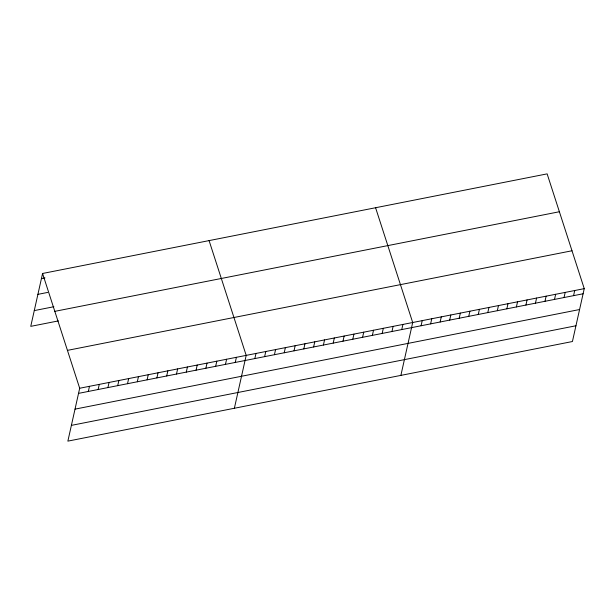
<?xml version="1.0" encoding="UTF-8"?>
<svg xmlns="http://www.w3.org/2000/svg" width="615" height="615" viewBox="0 0 615 615"><rect width="100%" height="100%" fill="white"/><g stroke="black" fill="none" stroke-linecap="round" stroke-linejoin="round"><path stroke-width="0.92" d="M42.573 273.475L79.689 388.25L67.865 441.132L572.427 341.525L584.25 288.643L547.135 173.868L42.573 273.475L30.75 326.357L58.356 320.907M88.337 391.44L89.483 386.32M98.131 389.51L99.276 384.383M107.925 387.573L109.07 382.453M117.719 385.643L118.864 380.516M127.513 383.706L128.658 378.586M137.306 381.777L138.452 376.649M147.108 379.839L148.253 374.712M156.902 377.91L158.047 372.782M166.696 375.973L167.841 370.845M176.49 374.043L177.635 368.915M186.284 372.106L187.429 366.978M196.077 370.176L197.223 365.049M205.871 368.239L207.017 363.111M215.665 366.309L216.811 361.182M225.459 364.372L226.604 359.245M235.253 362.443L236.398 357.315M234.377 408.26L246.192 355.378L209.077 240.603M254.841 358.576L255.986 353.448M264.635 356.639L265.78 351.511M274.428 354.709L275.574 349.581M284.23 352.772L285.375 347.644M294.024 350.834L295.169 345.715M303.818 348.905L304.963 343.777M313.612 346.968L314.757 341.848M323.405 345.038L324.551 339.911M333.199 343.101L334.345 337.981M342.993 341.171L344.139 336.044M352.787 339.234L353.933 334.114M362.581 337.304L363.726 332.177M372.375 335.367L373.52 330.247M382.169 333.438L383.314 328.31M391.963 331.5L393.108 326.381M401.756 329.571L402.902 324.443M400.88 375.396L412.696 322.514L375.581 207.732M421.083 325.758L422.228 320.63M430.615 323.874L431.761 318.747M440.148 321.991L441.293 316.863M449.673 320.108L450.818 314.988M459.205 318.232L460.351 313.104M468.738 316.348L469.883 311.221M478.27 314.465L479.416 309.337M487.795 312.581L488.94 307.462M497.327 310.706L498.473 305.578M506.86 308.822L508.005 303.695M516.392 306.939L517.538 301.811M525.917 305.055L527.063 299.936M535.45 303.18L536.595 298.052M544.982 301.296L546.128 296.169M554.515 299.413L555.66 294.285M564.04 297.529L565.185 292.409M573.572 295.654L574.718 290.526M41.428 278.603L44.987 277.895M37.899 294.362L47.693 292.425M34.271 310.598L53.859 306.731M54.82 311.351L559.381 211.745M67.442 350.373L572.004 250.766M79.689 388.25L584.25 288.643M78.543 393.377L583.105 293.77M75.022 409.136L579.584 309.529M71.394 425.372L575.955 325.766"/></g></svg>
